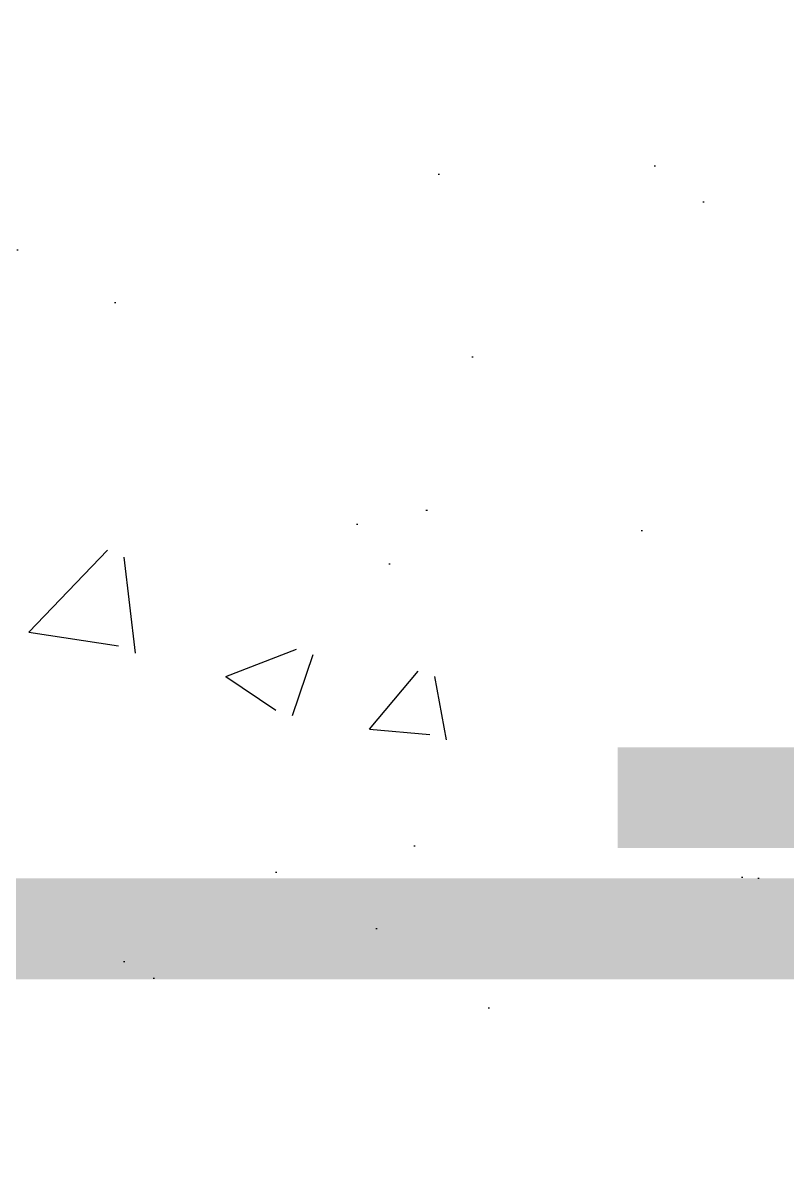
# Model space of a CAD drawing. Header units: millimetres. Extents: x 4533265 to 4958735, y 18976699 to 19555898.
# Drawn here: x 4572264 to 4572905, y 19352482 to 19353432 of the extents above; entities that cross this region are included whole.
import ezdxf

# ---------------------------------------------------------------- set-up
doc = ezdxf.new("R2010")
doc.units = ezdxf.units.MM
doc.header["$LTSCALE"] = 1000
doc.header["$MEASUREMENT"] = 0

# ---------------------------------------------------------------- blocks, each defined once
blk = doc.blocks.new('Z333')
at = {"linetype": 'ByBlock'}
h = blk.add_hatch(dxfattribs=at)
h.set_pattern_fill('AR-CONC', color=256, scale=50, style=0)
h.set_pattern_definition([(49.99999999999999, (-589348.0117508057, 857180.6062058352), (358.6300913003767, -31.37606749129755), [37.5, -412.5]), (355, (-589348.0117508057, 857180.6062058352), (-69.3756668065, 376.0960668500059), [30, -330]), (100.4514, (-589318.125910806, 857177.9915358352), (289.2546908570108, 344.7197710304768), [31.87009499999974, -350.5710559999958]), (46.18420000000001, (-589348.0117508057, 857280.6062058352), (533.6205243128222, -82.75950716450905), [56.25, -618.75]), (96.63559999999998, (-589303.5433783061, 857273.7095523351), (467.3313527743517, 487.0589354502209), [47.80514399999947, -525.8564999999916]), (351.1842, (-589348.0117508057, 857280.6062058352), (467.3309725668136, 487.0593004626623), [45, -495]), (21, (-589298.0117508057, 857255.6062058352), (298.4535260592309, -201.3094453326694), [37.5, -412.5]), (326.0000000000001, (-589298.0117508057, 857255.6062058352), (121.6576659607909, 362.5750225234265), [30, -330]), (71.4514, (-589273.1406343062, 857238.830402835), (420.111314290745, 161.2652483549762), [31.870095, -350.571056]), (37.50000000000001, (-589348.0117508057, 857180.6062058352), (6.079927658645334, 166.4469269156558), [0, -326, 0, -335, 0, -331.25]), (7.499999999999999, (-589348.0117508057, 857180.6062058352), (131.5347687210743, 197.2058559411801), [0, -191, 0, -318.5, 0, -126.25]), (327.5, (-589459.5117508057, 857180.6062058352), (266.9112180862045, -11.2774358671899), [0, -125, 0, -390, 0, -517.5]), (317.5, (-589509.5117508057, 857180.6062058352), (291.5930846711931, 50.05249116615882), [0, -162.5, 0, -259, 0, -367.5])])
h.paths.add_polyline_path([(-237800.6727006292, 652555.4856038641), (-236603.378861127, 652555.4856038641), (-236603.378861127, 653758.5148722897), (-237800.6727006292, 653758.5148722897)])
at = {"const_width": 50}
blk.add_lwpolyline([(-239736.6865625471, 652770.506279646), (-239905.9937554035, 652770.506279646), (-239905.9937554035, 652681.3248419161), (-238190.2348653474, 652681.3248419161), (-238190.2348653474, 652681.3248419161), (-237644.1910768995, 652681.3248419161), (-237644.1910768995, 652681.3248419161), (-236777.129638624, 652681.3248419161), (-236777.129638624, 652746.347312694), (-236946.4368314804, 652746.347312694)], dxfattribs=at)

msp = doc.modelspace()

# ---------------------------------------------------------------- block references
at = {"xscale": 1.689999997615814, "yscale": 1.690000001341105, "zscale": 1.69}
msp.add_blockref('Z333', (4973202.00724887, 18249640.94618887), dxfattribs=at)

doc.saveas('drawing.dxf')
